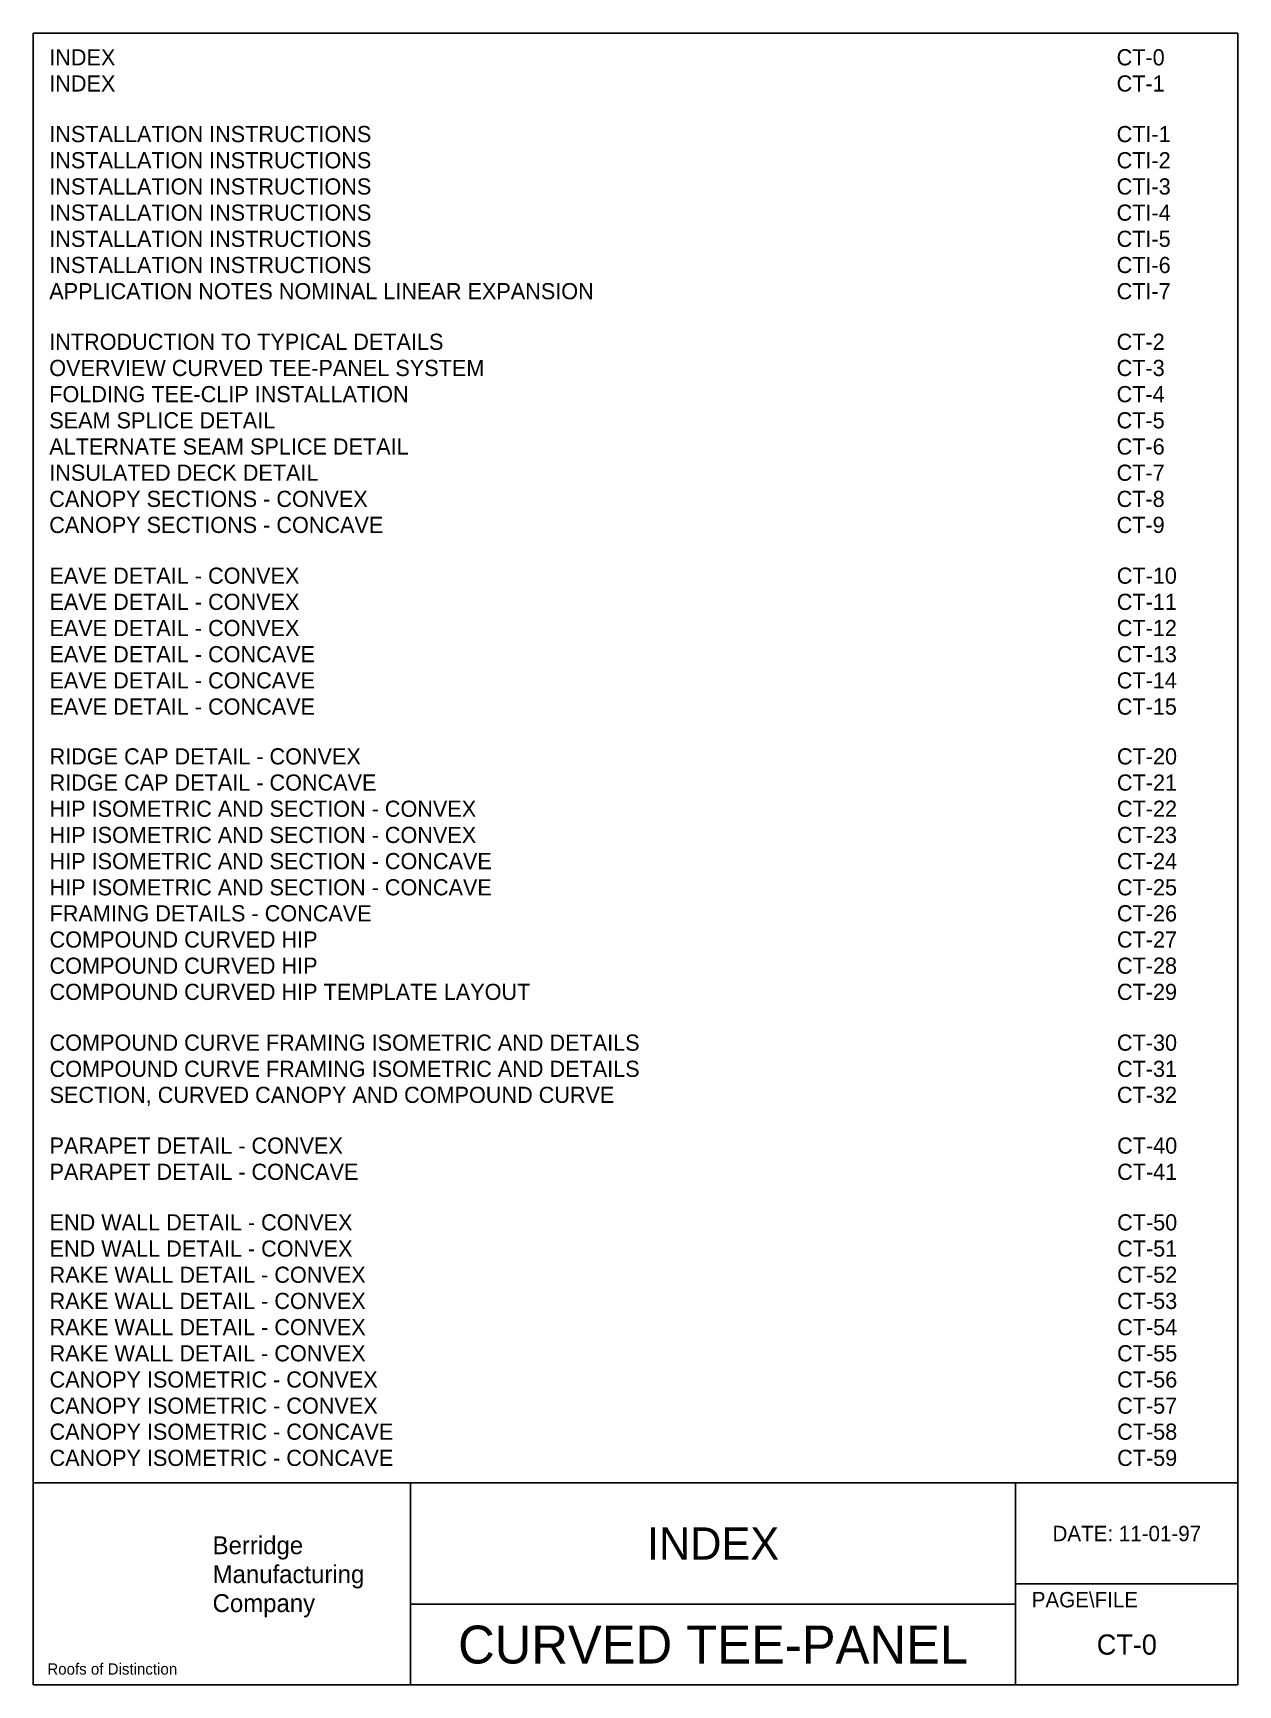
# Model space of a CAD drawing. Extents: x 0.5 to 7.9, y 0.1 to 10.3.
import ezdxf
from ezdxf.enums import TextEntityAlignment as Align

# ---------------------------------------------------------------- set-up
doc = ezdxf.new("R2010")
doc.units = 0
doc.layers.add('BORDER', color=7, linetype='CONTINUOUS')
doc.layers.add('DIM-TXT', color=7, linetype='CONTINUOUS')

msp = doc.modelspace()

# ---------------------------------------------------------------- linework, layer by layer
at = {"layer": 'BORDER', "color": 0, "linetype": 'CONTINUOUS'}
for p, q in [((0.491, 10.345), (0.491, 0.125)), ((0.491, 10.345), (7.94, 10.345)), ((7.94, 10.345), (7.94, 0.125)), ((7.94, 1.375), (0.491, 1.375)), ((2.825, 1.375), (2.825, 0.125)), ((6.565, 1.375), (6.565, 0.125)), ((7.94, 0.75), (6.565, 0.75)), ((6.565, 0.625), (2.825, 0.625)), ((7.94, 0.125), (0.491, 0.125))]:
    msp.add_line(p, q, dxfattribs=at)

# ---------------------------------------------------------------- texts
for s, height, p in [('Berridge', 0.1107, (1.601, 0.934)), ('Manufacturing', 0.1107, (1.601, 0.755)), ('Company', 0.1107, (1.601, 0.576)), ('PAGE\\FILE', 0.0951, (6.665, 0.605)), ('Roofs of Distinction', 0.0697, (0.579, 0.189))]:
    msp.add_text(s, height=height, dxfattribs=at).set_placement(p)
for s, height, p in [('DATE: 11-01-97', 0.0951, (7.253, 1.062)), ('CURVED TEE-PANEL', 0.2344, (4.695, 0.375)), ('CT-0', 0.125, (7.253, 0.375))]:
    msp.add_text(s, height=height, dxfattribs=at).set_placement(p, align=Align.MIDDLE)
at = {"layer": 'DIM-TXT', "color": 0, "linetype": 'CONTINUOUS'}
for s, p in [('INDEX', (0.591, 10.145)), ('CT-0', (7.19, 10.145)), ('INDEX', (0.591, 9.983)), ('CT-1', (7.19, 9.983)), ('INSTALLATION INSTRUCTIONS', (0.591, 9.67)), ('CTI-1', (7.19, 9.67)), ('INSTALLATION INSTRUCTIONS', (0.591, 9.508)), ('CTI-2', (7.19, 9.508)), ('INSTALLATION INSTRUCTIONS', (0.591, 9.346)), ('CTI-3', (7.19, 9.346)), ('INSTALLATION INSTRUCTIONS', (0.591, 9.184)), ('CTI-4', (7.19, 9.184)), ('INSTALLATION INSTRUCTIONS', (0.591, 9.022)), ('CTI-5', (7.19, 9.022)), ('INSTALLATION INSTRUCTIONS', (0.591, 8.86)), ('CTI-6', (7.19, 8.86)), ('APPLICATION NOTES NOMINAL LINEAR EXPANSION', (0.591, 8.698)), ('CTI-7', (7.19, 8.698)), ('INTRODUCTION TO TYPICAL DETAILS', (0.591, 8.385)), ('CT-2', (7.19, 8.385)), ('OVERVIEW CURVED TEE-PANEL SYSTEM', (0.591, 8.223)), ('CT-3', (7.19, 8.223)), ('FOLDING TEE-CLIP INSTALLATION', (0.591, 8.061)), ('CT-4', (7.19, 8.061)), ('SEAM SPLICE DETAIL', (0.591, 7.899)), ('CT-5', (7.19, 7.899)), ('ALTERNATE SEAM SPLICE DETAIL', (0.591, 7.737)), ('CT-6', (7.19, 7.737)), ('INSULATED DECK DETAIL', (0.591, 7.575)), ('CT-7', (7.19, 7.575)), ('CANOPY SECTIONS - CONVEX', (0.591, 7.413)), ('CT-8', (7.19, 7.413)), ('CANOPY SECTIONS - CONCAVE', (0.591, 7.252)), ('CT-9', (7.19, 7.252)), ('EAVE DETAIL - CONVEX', (0.592, 6.938)), ('CT-10', (7.191, 6.938)), ('EAVE DETAIL - CONVEX', (0.592, 6.776)), ('CT-11', (7.191, 6.776)), ('EAVE DETAIL - CONVEX', (0.592, 6.614)), ('CT-12', (7.191, 6.614)), ('EAVE DETAIL - CONCAVE', (0.592, 6.452)), ('CT-13', (7.191, 6.452)), ('EAVE DETAIL - CONCAVE', (0.592, 6.29)), ('CT-14', (7.191, 6.29)), ('EAVE DETAIL - CONCAVE', (0.592, 6.128)), ('CT-15', (7.191, 6.128)), ('RIDGE CAP DETAIL - CONVEX', (0.593, 5.82)), ('CT-20', (7.192, 5.82)), ('RIDGE CAP DETAIL - CONCAVE', (0.593, 5.658)), ('CT-21', (7.192, 5.658)), ('HIP ISOMETRIC AND SECTION - CONVEX', (0.593, 5.496)), ('CT-22', (7.192, 5.496)), ('HIP ISOMETRIC AND SECTION - CONVEX', (0.593, 5.334)), ('CT-23', (7.192, 5.334)), ('HIP ISOMETRIC AND SECTION - CONCAVE', (0.593, 5.172)), ('CT-24', (7.192, 5.172)), ('HIP ISOMETRIC AND SECTION - CONCAVE', (0.593, 5.01)), ('CT-25', (7.192, 5.01)), ('FRAMING DETAILS - CONCAVE', (0.593, 4.849)), ('CT-26', (7.192, 4.849)), ('COMPOUND CURVED HIP', (0.593, 4.687)), ('CT-27', (7.192, 4.687)), ('COMPOUND CURVED HIP', (0.593, 4.525)), ('CT-28', (7.192, 4.525)), ('COMPOUND CURVED HIP TEMPLATE LAYOUT', (0.593, 4.363)), ('CT-29', (7.192, 4.363)), ('COMPOUND CURVE FRAMING ISOMETRIC AND DETAILS', (0.593, 4.049)), ('CT-30', (7.192, 4.049)), ('COMPOUND CURVE FRAMING ISOMETRIC AND DETAILS', (0.593, 3.887)), ('CT-31', (7.192, 3.887)), ('SECTION, CURVED CANOPY AND COMPOUND CURVE', (0.593, 3.726)), ('CT-32', (7.192, 3.726)), ('PARAPET DETAIL - CONVEX', (0.593, 3.412)), ('CT-40', (7.193, 3.412)), ('PARAPET DETAIL - CONCAVE', (0.593, 3.25)), ('CT-41', (7.193, 3.25)), ('END WALL DETAIL - CONVEX', (0.593, 2.937)), ('CT-50', (7.193, 2.937)), ('END WALL DETAIL - CONVEX', (0.593, 2.775)), ('CT-51', (7.193, 2.775)), ('RAKE WALL DETAIL - CONVEX', (0.593, 2.613)), ('CT-52', (7.193, 2.613)), ('RAKE WALL DETAIL - CONVEX', (0.593, 2.451)), ('CT-53', (7.193, 2.451)), ('RAKE WALL DETAIL - CONVEX', (0.593, 2.289)), ('CT-54', (7.193, 2.289)), ('RAKE WALL DETAIL - CONVEX', (0.593, 2.127)), ('CT-55', (7.193, 2.127)), ('CANOPY ISOMETRIC - CONVEX', (0.593, 1.965)), ('CT-56', (7.193, 1.965)), ('CANOPY ISOMETRIC - CONVEX', (0.593, 1.803)), ('CT-57', (7.193, 1.803)), ('CANOPY ISOMETRIC - CONCAVE', (0.593, 1.642)), ('CT-58', (7.193, 1.642)), ('CANOPY ISOMETRIC - CONCAVE', (0.593, 1.48)), ('CT-59', (7.193, 1.48))]:
    msp.add_text(s, height=0.1, dxfattribs=at).set_placement(p)
msp.add_text('INDEX', height=0.2, dxfattribs=at).set_placement((4.695, 1), align=Align.MIDDLE)

doc.saveas('drawing.dxf')
